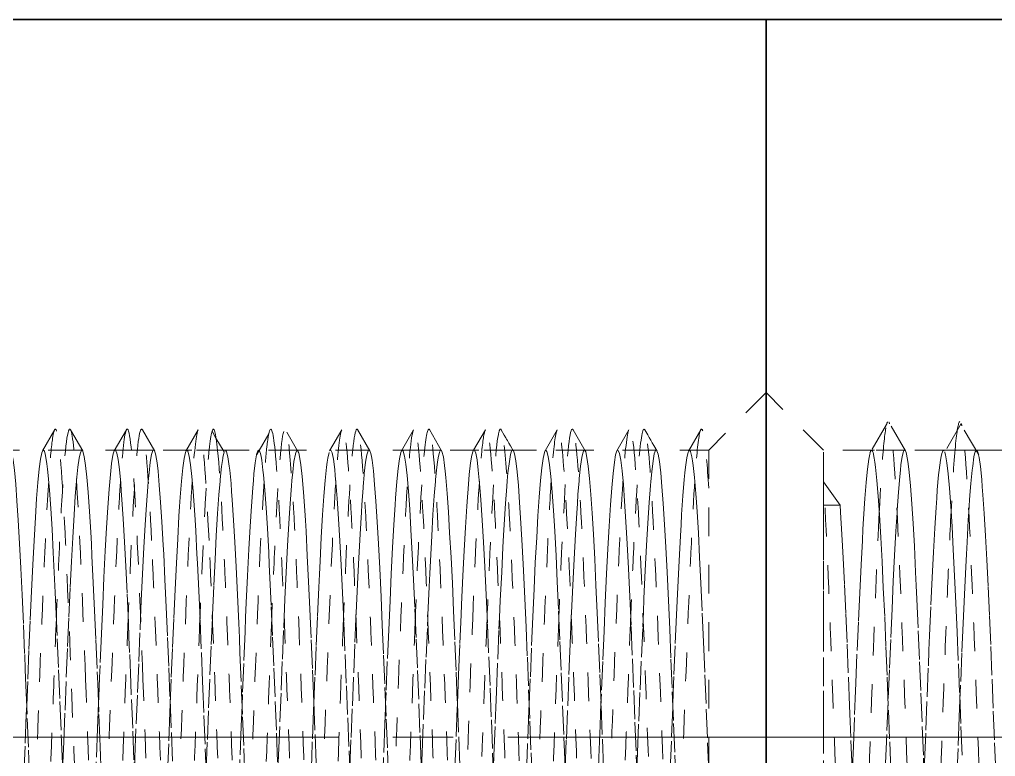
# Model space of a CAD drawing. Header units: millimetres. Extents: x -742 to 742, y -525 to 525.
# Drawn here: x -445.79 to -411.8, y -54.6 to -28.93 of the extents above; entities that cross this region are included whole.
import ezdxf

# ---------------------------------------------------------------- set-up
doc = ezdxf.new("R2010")
doc.units = ezdxf.units.MM
doc.linetypes.add('点画线', pattern=[18, 12, -2, 2, -2])
doc.linetypes.add('虚线', pattern=[2, 1, -1])
doc.layers.get('0').update_dxf_attribs({"lineweight": 35})
for name, color, linetype, lineweight in [('中心线层', 1, '点画线', 18), ('粗实线层', 7, 'Continuous', 35), ('虚线层', 6, '虚线', 18)]:
    doc.layers.add(name, color=color, linetype=linetype, lineweight=lineweight)

# ---------------------------------------------------------------- blocks, each defined once
blk = doc.blocks.new('*X8')
for q in [(-387.802, 60), (-437.802, -70)]:
    blk.add_line((-437.802, 60), q)
at = {"layer": '虚线层', "color": 7}
for p, q in [((-435.802, 45), (-437.802, 47)), ((-435.802, 45), (-437.802, 47)), ((-434.128, 45), (-435.802, 45)), ((-434.032, 45), (-435.802, 45)), ((-435.802, 43.923), (-435.802, 45)), ((-432.971, 45), (-434.032, 45)), ((-432.971, 45), (-432.976, 45)), ((-431.626, 45), (-432.971, 45)), ((-431.345, 45), (-432.971, 45)), ((-431.059, 45), (-431.345, 45)), ((-406.042, 45), (-431.059, 45)), ((-429.127, 45), (-430.478, 45)), ((-435.802, 43.893), (-435.802, 43.923)), ((-435.224, 43.084), (-435.802, 43.893)), ((-435.224, 43.084), (-435.802, 43.084))]:
    blk.add_line(p, q, dxfattribs=at)
for points in [[(-433.606, 45.892), (-434.131, 44.989)], [(-432.943, 44.968), (-433.527, 45.977)], [(-431.005, 45.921), (-431.588, 44.923)], [(-430.399, 44.829), (-430.982, 45.827)], [(-434.192, 44.86), (-434.182, 44.9), (-434.182, 44.902)], [(-434.182, 44.902), (-434.189, 44.889)], [(-434.182, 44.902), (-434.161, 44.963), (-434.14, 44.995)], [(-434.128, 45), (-434.095, 44.963), (-434.079, 44.92)], [(-434.079, 44.92), (-434.034, 44.719), (-434.011, 44.573), (-433.988, 44.401), (-433.941, 43.941), (-433.897, 43.392), (-433.876, 43.076), (-433.855, 42.74), (-433.81, 41.953), (-433.766, 41.117), (-433.72, 40.206), (-433.672, 39.18), (-433.628, 38.152), (-433.585, 37.084), (-433.541, 35.935), (-433.497, 34.83), (-433.452, 33.727)], [(-432.992, 44.992), (-433.015, 44.955), (-433.062, 44.778), (-433.106, 44.486), (-433.127, 44.296), (-433.148, 44.079), (-433.193, 43.531), (-433.237, 42.903), (-433.243, 42.82)], [(-432.924, 44.92), (-432.947, 44.975)], [(-432.282, 33.267), (-432.325, 34.366), (-432.371, 35.528), (-432.417, 36.628), (-432.462, 37.707), (-432.509, 38.806), (-432.552, 39.804), (-432.573, 40.285), (-432.594, 40.743), (-432.639, 41.655), (-432.684, 42.438), (-432.73, 43.13), (-432.777, 43.751), (-432.821, 44.232), (-432.842, 44.432), (-432.863, 44.6), (-432.908, 44.86), (-432.924, 44.92)], [(-431.779, 44.3), (-431.734, 44.649), (-431.711, 44.78), (-431.688, 44.88), (-431.641, 44.992)], [(-431.626, 45), (-431.597, 44.974)], [(-431.581, 44.935), (-431.576, 44.918), (-431.555, 44.833), (-431.51, 44.555), (-431.466, 44.171), (-431.42, 43.675), (-431.372, 43.04), (-431.328, 42.334), (-431.285, 41.538), (-431.241, 40.616), (-431.198, 39.668), (-431.152, 38.663), (-431.104, 37.558), (-431.059, 36.475), (-431.016, 35.374), (-430.971, 34.212)], [(-430.478, 45), (-430.521, 44.941), (-430.542, 44.865), (-430.563, 44.761), (-430.608, 44.443), (-430.624, 44.3)], [(-430.411, 44.863), (-430.43, 44.929), (-430.477, 45), (-430.478, 45)], [(-430.405, 44.839), (-430.411, 44.863)], [(-434.802, 33.707), (-434.763, 34.684), (-434.721, 35.789), (-434.699, 36.344), (-434.678, 36.885), (-434.632, 38.013), (-434.586, 39.047), (-434.563, 39.55), (-434.541, 40.032), (-434.494, 41.001), (-434.451, 41.847), (-434.43, 42.243), (-434.409, 42.61), (-434.364, 43.312), (-434.319, 43.875), (-434.296, 44.118), (-434.273, 44.329), (-434.226, 44.684), (-434.192, 44.86)], [(-429.803, 33.806), (-429.849, 34.909), (-429.894, 36.014), (-429.94, 37.162), (-429.982, 38.227), (-430.025, 39.252), (-430.071, 40.274), (-430.117, 41.18), (-430.162, 42.01), (-430.209, 42.79), (-430.252, 43.435), (-430.273, 43.721), (-430.294, 43.977), (-430.339, 44.427), (-430.384, 44.738), (-430.405, 44.839)], [(-432.302, 33.771), (-432.286, 34.14), (-432.241, 35.246), (-432.194, 36.404), (-432.151, 37.489), (-432.13, 38.025), (-432.109, 38.543), (-432.064, 39.605), (-432.019, 40.557), (-431.973, 41.441), (-431.926, 42.285), (-431.882, 42.997), (-431.861, 43.319), (-431.84, 43.611), (-431.795, 44.143), (-431.779, 44.3)], [(-430.624, 44.3), (-430.669, 43.838), (-430.692, 43.564), (-430.715, 43.267), (-430.744, 42.846)], [(-435.802, 43.893), (-435.802, 43.082), (-435.802, 42.639), (-435.802, 42.181), (-435.802, 41.147), (-435.802, 40.095), (-435.802, 39.542), (-435.802, 38.987), (-435.802, 37.776), (-435.802, 36.607), (-435.802, 36.012), (-435.802, 35.427), (-435.802, 34.184), (-435.802, 33.068), (-435.802, 32.517), (-435.802, 31.983), (-435.802, 30.893), (-435.802, 30.122)], [(-434.809, 33.88), (-434.852, 34.984), (-434.873, 35.541), (-434.894, 36.089), (-434.939, 37.235), (-434.984, 38.298), (-435.03, 39.32), (-435.077, 40.337), (-435.121, 41.239), (-435.142, 41.664), (-435.163, 42.063), (-435.208, 42.837), (-435.224, 43.084)], [(-430.744, 42.846), (-430.762, 42.559), (-430.806, 41.789), (-430.827, 41.37), (-430.848, 40.937), (-430.893, 39.963), (-430.937, 38.974), (-430.983, 37.936), (-431.031, 36.807), (-431.052, 36.292)], [(-433.243, 42.82), (-433.283, 42.179), (-433.331, 41.322), (-433.375, 40.428), (-433.418, 39.467), (-433.462, 38.399), (-433.506, 37.339), (-433.551, 36.252), (-433.552, 36.227)], [(-433.552, 36.227), (-433.599, 35.092), (-433.644, 33.987), (-433.687, 32.895), (-433.732, 31.774), (-433.774, 30.748), (-433.819, 29.775), (-433.867, 28.821), (-433.912, 27.99), (-433.956, 27.246), (-434.001, 26.565), (-434.044, 26.023), (-434.087, 25.592), (-434.135, 25.262), (-434.181, 25.07), (-434.201, 25.024)], [(-431.052, 36.292), (-431.075, 35.71), (-431.118, 34.604), (-431.162, 33.447), (-431.206, 32.366), (-431.251, 31.317), (-431.299, 30.262), (-431.344, 29.319), (-431.387, 28.445), (-431.432, 27.613), (-431.474, 26.913), (-431.519, 26.313), (-431.567, 25.797), (-431.613, 25.421), (-431.656, 25.162), (-431.701, 25.021)]]:
    blk.add_lwpolyline(points, dxfattribs=at)
for points in [[(-433.574, 45.981), (-433.585, 45.964), (-433.596, 45.934), (-433.607, 45.892)], [(-433.502, 45.912), (-433.51, 45.941), (-433.518, 45.962), (-433.526, 45.977)], [(-431.051, 45.995), (-431.101, 45.997), (-431.151, 45.742), (-431.202, 45.231)], [(-430.986, 45.846), (-430.992, 45.876), (-430.999, 45.901), (-431.005, 45.921)], [(-433.632, 45.774), (-433.638, 45.742), (-433.644, 45.706), (-433.649, 45.666)], [(-431.202, 45.231), (-431.254, 44.692), (-431.307, 43.88), (-431.36, 42.863)]]:
    blk.add_open_spline(points, degree=3, dxfattribs=at)
for points, knots in [([(-432.326, 24.02), (-432.335, 24.034), (-432.343, 24.056), (-432.447, 24.416), (-432.543, 25.725), (-432.735, 29.711), (-432.831, 32.33), (-433.022, 37.649), (-433.118, 40.27), (-433.31, 44.263), (-433.406, 45.575), (-433.502, 45.912)], [0, 0, 0, 0, 131.594679, 131.594679, 1616.48549, 1616.48549, 3101.376301, 3101.376301, 4586.267111, 4586.267111, 6071.157922, 6071.157922, 6071.157922, 6071.157922]), ([(-433.649, 45.666), (-433.696, 45.355), (-433.742, 44.828), (-433.813, 43.73), (-433.837, 43.306), (-433.861, 42.841)], [0, 0, 0, 0, 1887.632228, 1887.632228, 2859.88799, 2859.88799, 2859.88799, 2859.88799]), ([(-429.827, 24.024), (-429.902, 24.16), (-429.977, 24.877), (-430.147, 27.656), (-430.243, 29.996), (-430.435, 35.186), (-430.531, 37.959), (-430.722, 42.622), (-430.818, 44.443), (-430.937, 45.558), (-430.959, 45.719), (-430.982, 45.827)], [0, 0, 0, 0, 1182.73876, 1182.73876, 2698.630078, 2698.630078, 4214.521397, 4214.521397, 5730.412715, 5730.412715, 6087.084525, 6087.084525, 6087.084525, 6087.084525]), ([(-434.824, 24.021), (-434.862, 24.078), (-434.901, 24.286), (-435.035, 25.545), (-435.131, 27.362), (-435.322, 32.02), (-435.418, 34.794), (-435.61, 39.984), (-435.706, 42.325), (-435.802, 43.893)], [0, 0, 0, 0, 590.115995, 590.115995, 2063.38705, 2063.38705, 3536.658106, 3536.658106, 5009.929161, 5009.929161, 5009.929161, 5009.929161]), ([(-433.861, 42.841), (-433.933, 41.446), (-434.005, 39.676), (-434.172, 35.17), (-434.268, 32.385), (-434.407, 28.941), (-434.451, 27.966), (-434.494, 27.13)], [0, 0, 0, 0, 1342.642097, 1342.642097, 3133.472285, 3133.472285, 3944.705187, 3944.705187, 3944.705187, 3944.705187]), ([(-431.36, 42.863), (-431.403, 42.033), (-431.446, 41.067), (-431.585, 37.634), (-431.681, 34.85), (-431.849, 30.337), (-431.921, 28.561), (-431.993, 27.162)], [0, 0, 0, 0, 801.155297, 801.155297, 2583.08766, 2583.08766, 3922.363346, 3922.363346, 3922.363346, 3922.363346])]:
    blk.add_open_spline(points, degree=3, knots=knots, dxfattribs=at)
blk = doc.blocks.new('*X9')
for p, q in [((-487.802, 60), (-437.802, 60)), ((-437.802, 60), (-437.802, -70))]:
    blk.add_line(p, q)
at = {"layer": '虚线层', "color": 7}
for p, q in [((-437.802, 47), (-439.802, 45)), ((-437.802, 47), (-439.802, 45)), ((-439.802, 45), (-485.802, 45)), ((-461.629, 45), (-462.971, 45)), ((-459.131, 45), (-460.474, 45)), ((-456.633, 45), (-457.972, 45)), ((-454.13, 45), (-455.471, 45)), ((-451.63, 45), (-452.973, 45)), ((-449.133, 45), (-450.473, 45)), ((-446.631, 45), (-447.97, 45)), ((-444.129, 45), (-445.472, 45)), ((-441.632, 45), (-442.974, 45)), ((-439.802, 45), (-440.471, 45)), ((-439.802, 45), (-439.802, 25))]:
    blk.add_line(p, q, dxfattribs=at)
for points in [[(-462.573, 45.712), (-463, 44.973)], [(-461.598, 44.968), (-462.025, 45.707)], [(-460.077, 45.71), (-460.504, 44.972)], [(-459.094, 44.963), (-459.522, 45.701)], [(-457.577, 45.707), (-458.004, 44.967)], [(-456.96, 45.42), (-457.098, 45.656)], [(-455.122, 45.562), (-455.459, 44.985)], [(-454.07, 44.892), (-454.497, 45.626)], [(-452.578, 45.709), (-453.005, 44.97)], [(-451.599, 44.972), (-452.026, 45.711)], [(-450.077, 45.707), (-450.505, 44.968)], [(-449.102, 44.972), (-449.53, 45.711)], [(-447.579, 45.701), (-447.989, 44.991)], [(-446.595, 44.959), (-446.704, 45.146), (-446.758, 45.237), (-446.785, 45.283), (-446.812, 45.329), (-446.839, 45.376), (-446.866, 45.423), (-446.919, 45.517), (-447.026, 45.706)], [(-445.076, 45.71), (-445.501, 44.975)], [(-444.098, 44.971), (-444.526, 45.709)], [(-442.578, 45.707), (-443.005, 44.969)], [(-441.598, 44.966), (-441.71, 45.159), (-441.765, 45.254), (-441.819, 45.347), (-441.871, 45.438), (-441.923, 45.528), (-442.025, 45.705)], [(-440.078, 45.703), (-440.506, 44.962)], [(-456.676, 44.934), (-456.96, 45.42)], [(-464.105, 44.976), (-464.071, 44.88), (-464.025, 44.648), (-463.979, 44.299), (-463.933, 43.809), (-463.891, 43.233), (-463.848, 42.555), (-463.802, 41.744), (-463.757, 40.887), (-463.711, 39.959), (-463.664, 38.917), (-463.621, 37.877), (-463.6, 37.339), (-463.579, 36.802), (-463.533, 35.648), (-463.489, 34.542), (-463.443, 33.442), (-463.396, 32.306), (-463.379, 31.914)], [(-462.995, 44.983), (-463.029, 44.901), (-463.074, 44.685), (-463.118, 44.35), (-463.162, 43.876), (-463.205, 43.313), (-463.249, 42.648), (-463.297, 41.848), (-463.342, 41.002), (-463.387, 40.082), (-463.432, 39.048), (-463.474, 38.013), (-463.517, 36.942), (-463.551, 36.111)], [(-462.224, 31.914), (-462.267, 32.983), (-462.289, 33.532), (-462.31, 34.077), (-462.355, 35.239), (-462.399, 36.341), (-462.445, 37.427), (-462.493, 38.537), (-462.537, 39.548), (-462.558, 40.037), (-462.579, 40.504), (-462.624, 41.436), (-462.667, 42.241), (-462.713, 42.959), (-462.761, 43.608), (-462.806, 44.117), (-462.827, 44.332), (-462.848, 44.515), (-462.893, 44.808), (-462.936, 44.963), (-462.971, 45)], [(-461.819, 43.921), (-461.817, 43.945), (-461.771, 44.404), (-461.725, 44.722), (-461.679, 44.921), (-461.633, 45)], [(-461.629, 45), (-461.602, 44.975)], [(-461.602, 44.975), (-461.591, 44.949), (-461.548, 44.777), (-461.502, 44.467), (-461.457, 44.053), (-461.411, 43.529), (-461.364, 42.865), (-461.321, 42.135), (-461.3, 41.734), (-461.279, 41.318), (-461.233, 40.375), (-461.189, 39.411), (-461.143, 38.393), (-461.096, 37.279), (-461.079, 36.878)], [(-460.502, 44.976), (-460.506, 44.969), (-460.527, 44.909), (-460.548, 44.82), (-460.593, 44.535), (-460.636, 44.144), (-460.681, 43.641), (-460.729, 42.998), (-460.774, 42.287), (-460.818, 41.486), (-460.862, 40.558), (-460.905, 39.607), (-460.949, 38.598), (-460.997, 37.491), (-461.014, 37.081)], [(-459.924, 36.878), (-459.967, 37.951), (-459.989, 38.479), (-460.01, 38.988), (-460.055, 40.025), (-460.099, 40.949), (-460.145, 41.8), (-460.193, 42.605), (-460.237, 43.276), (-460.258, 43.576), (-460.279, 43.845), (-460.324, 44.327), (-460.367, 44.668), (-460.413, 44.891), (-460.461, 44.995), (-460.474, 45)], [(-459.318, 43.906), (-459.291, 44.205), (-459.248, 44.58), (-459.202, 44.848), (-459.157, 44.98), (-459.131, 45)], [(-459.098, 44.969), (-459.064, 44.868), (-459.021, 44.628), (-459, 44.462), (-458.979, 44.27), (-458.933, 43.773), (-458.889, 43.189), (-458.843, 42.505), (-458.795, 41.687), (-458.779, 41.377)], [(-457.998, 44.977), (-458.024, 44.911), (-458.067, 44.703), (-458.113, 44.377), (-458.161, 43.911), (-458.206, 43.355), (-458.227, 43.036), (-458.248, 42.697), (-458.293, 41.904), (-458.336, 41.063), (-458.381, 40.148), (-458.429, 39.118), (-458.474, 38.086), (-458.518, 37.017), (-458.551, 36.15)], [(-457.979, 44.999), (-457.998, 44.977)], [(-457.624, 41.377), (-457.667, 42.189), (-457.689, 42.565), (-457.71, 42.912), (-457.755, 43.568), (-457.799, 44.085), (-457.845, 44.491), (-457.893, 44.793), (-457.937, 44.957), (-457.958, 44.993), (-457.972, 45)], [(-456.727, 44.705), (-456.721, 44.739), (-456.7, 44.851), (-456.679, 44.93), (-456.677, 44.935)], [(-456.671, 44.926), (-456.676, 44.934)], [(-456.633, 45), (-456.589, 44.941), (-456.543, 44.76), (-456.495, 44.442), (-456.479, 44.299)], [(-455.471, 45), (-455.499, 44.975), (-455.544, 44.84)], [(-455.459, 44.985), (-455.543, 44.841)], [(-455.324, 44.299), (-455.367, 44.648), (-455.389, 44.78), (-455.41, 44.88), (-455.455, 44.993), (-455.471, 45)], [(-454.318, 43.936), (-454.289, 44.234), (-454.243, 44.602), (-454.195, 44.861), (-454.179, 44.921)], [(-454.179, 44.921), (-454.136, 44.999)], [(-454.13, 45), (-454.115, 44.992), (-454.094, 44.955), (-454.083, 44.926)], [(-454.083, 44.926), (-454.076, 44.902)], [(-454.076, 44.902), (-454.048, 44.777), (-454.004, 44.485), (-453.958, 44.077), (-453.911, 43.529), (-453.867, 42.9), (-453.845, 42.547), (-453.824, 42.175), (-453.78, 41.318), (-453.736, 40.423), (-453.691, 39.463), (-453.642, 38.394), (-453.598, 37.334), (-453.576, 36.789), (-453.555, 36.246), (-453.511, 35.086), (-453.467, 33.981)], [(-453.024, 44.921), (-453.067, 44.722), (-453.089, 44.576), (-453.11, 44.403), (-453.155, 43.945), (-453.199, 43.397), (-453.245, 42.746), (-453.293, 41.959), (-453.337, 41.124), (-453.358, 40.674), (-453.379, 40.213), (-453.424, 39.187), (-453.467, 38.159), (-453.513, 37.092), (-453.552, 36.162)], [(-452.286, 33.518), (-452.333, 34.676), (-452.378, 35.782), (-452.424, 36.878), (-452.47, 38.005), (-452.513, 39.04), (-452.555, 40.025), (-452.601, 40.995), (-452.646, 41.842), (-452.692, 42.605), (-452.739, 43.308), (-452.782, 43.872), (-452.804, 44.115), (-452.825, 44.327), (-452.87, 44.683), (-452.914, 44.899), (-452.96, 44.995), (-452.973, 45)], [(-451.818, 43.909), (-451.815, 43.951), (-451.794, 44.182), (-451.748, 44.58), (-451.704, 44.838), (-451.658, 44.976)], [(-451.63, 45), (-451.611, 44.989), (-451.602, 44.977)], [(-451.602, 44.977), (-451.567, 44.877), (-451.545, 44.774), (-451.524, 44.643), (-451.48, 44.271), (-451.436, 43.8), (-451.391, 43.222), (-451.342, 42.505), (-451.298, 41.73), (-451.276, 41.307), (-451.255, 40.872), (-451.21, 39.892), (-451.167, 38.9), (-451.123, 37.859), (-451.075, 36.727), (-451.029, 35.629), (-450.986, 34.523), (-450.941, 33.367)], [(-450.5, 44.976), (-450.504, 44.969), (-450.525, 44.911), (-450.57, 44.689), (-450.614, 44.357), (-450.66, 43.91), (-450.708, 43.323), (-450.724, 43.089)], [(-449.81, 34.058), (-449.856, 35.163), (-449.901, 36.322), (-449.943, 37.409), (-449.986, 38.466), (-450.033, 39.531), (-450.078, 40.488), (-450.124, 41.377), (-450.17, 42.228), (-450.213, 42.947), (-450.255, 43.569), (-450.301, 44.109), (-450.346, 44.509), (-450.392, 44.793), (-450.439, 44.962), (-450.473, 45)], [(-449.318, 43.9), (-449.311, 43.979), (-449.267, 44.41), (-449.245, 44.584), (-449.224, 44.726), (-449.18, 44.93), (-449.136, 45)], [(-449.133, 45), (-449.109, 44.982)], [(-449.109, 44.982), (-449.091, 44.947), (-449.042, 44.761), (-448.998, 44.461), (-448.976, 44.265), (-448.955, 44.045), (-448.91, 43.489), (-448.867, 42.853), (-448.823, 42.122), (-448.775, 41.259), (-448.729, 40.359), (-448.685, 39.394), (-448.641, 38.322), (-448.598, 37.26), (-448.554, 36.17), (-448.507, 35.01), (-448.461, 33.906)], [(-448, 44.972), (-448.001, 44.97), (-448.046, 44.824), (-448.092, 44.558), (-448.139, 44.152), (-448.182, 43.651), (-448.204, 43.358), (-448.225, 43.044), (-448.27, 42.3), (-448.314, 41.5), (-448.36, 40.622), (-448.408, 39.624), (-448.424, 39.256)], [(-447.989, 44.991), (-448.007, 44.96)], [(-447.287, 33.443), (-447.332, 34.6), (-447.374, 35.706), (-447.417, 36.803), (-447.464, 37.932), (-447.51, 38.97), (-447.556, 39.959), (-447.601, 40.933), (-447.643, 41.786), (-447.686, 42.556), (-447.733, 43.265), (-447.778, 43.836), (-447.824, 44.299), (-447.87, 44.663), (-447.913, 44.888), (-447.955, 44.993), (-447.97, 45)], [(-446.819, 43.926), (-446.791, 44.212), (-446.742, 44.602), (-446.698, 44.851), (-446.676, 44.932), (-446.655, 44.981)], [(-446.602, 44.971), (-446.567, 44.864), (-446.523, 44.623), (-446.475, 44.242), (-446.429, 43.763), (-446.385, 43.178), (-446.341, 42.455), (-446.298, 41.673), (-446.254, 40.81), (-446.207, 39.826), (-446.161, 38.829), (-446.116, 37.786), (-446.072, 36.652), (-446.029, 35.553), (-445.986, 34.447), (-445.939, 33.292)], [(-445.497, 44.982), (-445.524, 44.921), (-445.57, 44.708), (-445.613, 44.384), (-445.655, 43.945), (-445.701, 43.365), (-445.746, 42.709), (-445.792, 41.959), (-445.839, 41.078), (-445.882, 40.164), (-445.904, 39.679), (-445.925, 39.187), (-445.97, 38.104), (-446.014, 37.036), (-446.052, 36.139)], [(-444.805, 33.982), (-444.849, 35.086), (-444.896, 36.246), (-444.942, 37.334), (-444.987, 38.394), (-445.032, 39.463), (-445.074, 40.424), (-445.117, 41.318), (-445.164, 42.175), (-445.21, 42.9), (-445.256, 43.529), (-445.301, 44.077), (-445.343, 44.485), (-445.386, 44.777), (-445.433, 44.955), (-445.472, 45)], [(-444.318, 43.928), (-444.31, 44.012), (-444.267, 44.436), (-444.223, 44.744), (-444.175, 44.939), (-444.166, 44.961)], [(-444.166, 44.961), (-444.143, 44.995)], [(-444.143, 44.995), (-444.129, 45), (-444.129, 45)], [(-444.101, 44.976), (-444.085, 44.939), (-444.041, 44.744), (-443.998, 44.436), (-443.954, 44.012), (-443.907, 43.448), (-443.861, 42.806), (-443.816, 42.068), (-443.772, 41.199), (-443.729, 40.294), (-443.686, 39.325), (-443.639, 38.249), (-443.593, 37.185), (-443.548, 36.095), (-443.502, 34.934), (-443.46, 33.83)], [(-443.001, 44.975), (-443.043, 44.838), (-443.086, 44.58), (-443.133, 44.182), (-443.178, 43.689), (-443.224, 43.089), (-443.27, 42.352), (-443.313, 41.558), (-443.355, 40.685), (-443.401, 39.691), (-443.446, 38.687), (-443.492, 37.639), (-443.539, 36.501), (-443.552, 36.19)], [(-442.281, 33.367), (-442.329, 34.523), (-442.374, 35.629), (-442.418, 36.727), (-442.462, 37.859), (-442.505, 38.9), (-442.549, 39.893), (-442.596, 40.872), (-442.642, 41.73), (-442.687, 42.505), (-442.732, 43.222), (-442.774, 43.8), (-442.817, 44.271), (-442.864, 44.643), (-442.91, 44.877), (-442.956, 44.989), (-442.974, 45)], [(-441.817, 43.908), (-441.785, 44.242), (-441.741, 44.623), (-441.698, 44.864), (-441.654, 44.985)], [(-441.632, 45), (-441.607, 44.981), (-441.603, 44.975)], [(-441.603, 44.975), (-441.561, 44.852), (-441.516, 44.602), (-441.472, 44.212), (-441.429, 43.726), (-441.386, 43.134), (-441.339, 42.403), (-441.293, 41.616), (-441.248, 40.748), (-441.202, 39.759), (-441.16, 38.758), (-441.117, 37.712), (-441.071, 36.577), (-441.025, 35.477), (-440.979, 34.371), (-440.933, 33.217)], [(-440.498, 44.975), (-440.517, 44.93), (-440.564, 44.726), (-440.61, 44.41), (-440.633, 44.207), (-440.656, 43.979), (-440.701, 43.407), (-440.743, 42.758), (-440.765, 42.394), (-440.786, 42.013), (-440.833, 41.139), (-440.878, 40.229), (-440.901, 39.746), (-440.924, 39.256), (-440.97, 38.177), (-441.013, 37.111), (-441.034, 36.563), (-441.051, 36.113)], [(-439.802, 33.806), (-439.847, 34.98), (-439.893, 36.171), (-439.936, 37.26), (-439.958, 37.799), (-439.98, 38.322), (-440.029, 39.394), (-440.074, 40.359), (-440.096, 40.821), (-440.118, 41.259), (-440.162, 42.122), (-440.205, 42.853), (-440.227, 43.186), (-440.249, 43.489), (-440.296, 44.045), (-440.342, 44.461), (-440.365, 44.626), (-440.387, 44.761), (-440.432, 44.947), (-440.471, 45)], [(-456.818, 43.912), (-456.811, 43.979), (-456.764, 44.429), (-456.727, 44.705)], [(-455.544, 44.84), (-455.545, 44.835), (-455.593, 44.558), (-455.637, 44.175), (-455.658, 43.939), (-455.679, 43.679), (-455.724, 43.044), (-455.767, 42.339), (-455.813, 41.544), (-455.861, 40.622), (-455.906, 39.675), (-455.927, 39.175), (-455.948, 38.67), (-455.993, 37.565), (-456.036, 36.482), (-456.051, 36.099)], [(-455.543, 44.841), (-455.548, 44.832)], [(-456.479, 44.299), (-456.436, 43.836), (-456.415, 43.561), (-456.394, 43.265), (-456.348, 42.556), (-456.304, 41.786), (-456.258, 40.934), (-456.211, 39.959), (-456.167, 38.97), (-456.145, 38.453), (-456.124, 37.932), (-456.08, 36.803), (-456.036, 35.706), (-455.991, 34.6), (-455.943, 33.443)], [(-454.813, 34.134), (-454.855, 35.239), (-454.901, 36.398), (-454.946, 37.483), (-454.992, 38.537), (-455.039, 39.599), (-455.082, 40.551), (-455.104, 41.006), (-455.125, 41.436), (-455.17, 42.281), (-455.214, 42.993), (-455.26, 43.608), (-455.308, 44.14), (-455.324, 44.299)], [(-462.086, 39.186), (-462.086, 39.187), (-462.039, 40.213), (-461.993, 41.123), (-461.948, 41.959), (-461.902, 42.745), (-461.86, 43.397), (-461.819, 43.921)], [(-459.585, 39.157), (-459.56, 39.742), (-459.517, 40.685), (-459.471, 41.602), (-459.425, 42.391), (-459.379, 43.089), (-459.333, 43.717), (-459.318, 43.906)], [(-457.085, 39.139), (-457.079, 39.256), (-457.033, 40.278), (-456.991, 41.184), (-456.948, 42.014), (-456.902, 42.794), (-456.857, 43.438), (-456.818, 43.912)], [(-454.586, 39.177), (-454.557, 39.809), (-454.511, 40.748), (-454.464, 41.659), (-454.421, 42.442), (-454.4, 42.802), (-454.379, 43.134), (-454.333, 43.754), (-454.318, 43.936)], [(-451.879, 43.089), (-451.836, 43.689), (-451.818, 43.909)], [(-449.579, 39.256), (-449.536, 40.23), (-449.515, 40.696), (-449.494, 41.139), (-449.448, 42.013), (-449.404, 42.758), (-449.358, 43.407), (-449.318, 43.9)], [(-447.086, 39.167), (-447.058, 39.759), (-447.011, 40.747), (-446.967, 41.616), (-446.945, 42.023), (-446.924, 42.403), (-446.88, 43.134), (-446.836, 43.726), (-446.819, 43.926)], [(-444.586, 39.175), (-444.58, 39.325), (-444.536, 40.294), (-444.491, 41.199), (-444.442, 42.068), (-444.398, 42.806), (-444.376, 43.142), (-444.355, 43.448), (-444.318, 43.928)], [(-442.084, 39.136), (-442.076, 39.338), (-442.055, 39.826), (-442.01, 40.81), (-441.967, 41.673), (-441.923, 42.455), (-441.875, 43.178), (-441.829, 43.763), (-441.817, 43.908)], [(-452.085, 39.165), (-452.079, 39.326), (-452.033, 40.343), (-451.989, 41.244), (-451.943, 42.068), (-451.895, 42.841), (-451.879, 43.089)], [(-450.724, 43.089), (-450.767, 42.39), (-450.789, 42.004), (-450.81, 41.601), (-450.855, 40.685), (-450.899, 39.742), (-450.945, 38.741), (-450.993, 37.639), (-451.037, 36.558), (-451.052, 36.172)], [(-458.779, 41.377), (-458.736, 40.487), (-458.715, 40.013), (-458.694, 39.531), (-458.648, 38.465), (-458.604, 37.409), (-458.558, 36.322), (-458.511, 35.163), (-458.467, 34.058)], [(-456.751, 25.023), (-456.756, 25.031), (-456.801, 25.191), (-456.843, 25.465), (-456.886, 25.856), (-456.933, 26.388), (-456.978, 27.002), (-457.024, 27.714), (-457.07, 28.558), (-457.113, 29.442), (-457.155, 30.394), (-457.201, 31.455), (-457.246, 32.509), (-457.292, 33.594), (-457.339, 34.752), (-457.382, 35.858), (-457.404, 36.412), (-457.425, 36.953), (-457.47, 38.078), (-457.514, 39.11), (-457.56, 40.091), (-457.608, 41.056), (-457.624, 41.377)], [(-462.302, 33.861), (-462.261, 34.838), (-462.216, 35.943), (-462.172, 37.092), (-462.129, 38.159), (-462.086, 39.186)], [(-459.802, 33.895), (-459.786, 34.295), (-459.739, 35.458), (-459.693, 36.558), (-459.648, 37.639), (-459.602, 38.741), (-459.585, 39.157)], [(-457.302, 33.828), (-457.26, 34.914), (-457.217, 36.019), (-457.171, 37.167), (-457.125, 38.231), (-457.085, 39.139)], [(-454.801, 33.84), (-454.779, 34.371), (-454.733, 35.534), (-454.691, 36.633), (-454.648, 37.713), (-454.602, 38.812), (-454.586, 39.177)], [(-452.302, 33.904), (-452.257, 34.991), (-452.211, 36.095), (-452.164, 37.241), (-452.121, 38.304), (-452.1, 38.824), (-452.085, 39.165)], [(-449.802, 33.85), (-449.8, 33.901), (-449.779, 34.448), (-449.733, 35.61), (-449.689, 36.709), (-449.643, 37.786), (-449.595, 38.882), (-449.584, 39.139)], [(-449.584, 39.139), (-449.579, 39.256)], [(-448.424, 39.256), (-448.467, 38.231), (-448.489, 37.699), (-448.51, 37.167), (-448.552, 36.103)], [(-447.279, 34.371), (-447.236, 35.477), (-447.215, 36.033), (-447.194, 36.577), (-447.148, 37.712), (-447.104, 38.758), (-447.086, 39.167)], [(-444.801, 33.892), (-444.758, 34.933), (-444.71, 36.094), (-444.667, 37.185), (-444.645, 37.726), (-444.624, 38.249), (-444.586, 39.175)], [(-442.302, 33.875), (-442.28, 34.447), (-442.236, 35.553), (-442.191, 36.652), (-442.142, 37.786), (-442.098, 38.829), (-442.084, 39.136)], [(-461.014, 37.081), (-461.042, 36.407), (-461.052, 36.181)], [(-461.079, 36.878), (-461.036, 35.782), (-461.015, 35.225), (-460.994, 34.676), (-460.948, 33.518), (-460.904, 32.435), (-460.858, 31.384), (-460.811, 30.326), (-460.767, 29.379), (-460.745, 28.927), (-460.724, 28.5), (-460.68, 27.662), (-460.636, 26.956), (-460.591, 26.35), (-460.543, 25.826), (-460.498, 25.443), (-460.476, 25.293), (-460.455, 25.176), (-460.411, 25.026), (-460.383, 25)], [(-459.245, 25.018), (-459.278, 25.1), (-459.324, 25.316), (-459.37, 25.67), (-459.413, 26.125), (-459.455, 26.688), (-459.501, 27.389), (-459.546, 28.152), (-459.592, 28.998), (-459.639, 29.967), (-459.682, 30.952), (-459.704, 31.468), (-459.725, 31.987), (-459.77, 33.114), (-459.815, 34.21), (-459.86, 35.316), (-459.908, 36.474), (-459.924, 36.878)], [(-463.551, 36.111), (-463.565, 35.79), (-463.61, 34.685), (-463.656, 33.583), (-463.701, 32.444), (-463.743, 31.392), (-463.767, 30.825)], [(-461.052, 36.181), (-461.087, 35.305), (-461.132, 34.142), (-461.174, 33.048), (-461.217, 31.977), (-461.265, 30.891), (-461.267, 30.832)], [(-458.551, 36.15), (-458.562, 35.867), (-458.605, 34.761), (-458.649, 33.659), (-458.697, 32.518), (-458.742, 31.463), (-458.769, 30.856)], [(-456.051, 36.099), (-456.081, 35.381), (-456.129, 34.219), (-456.174, 33.123), (-456.218, 32.05), (-456.262, 30.96), (-456.268, 30.832)], [(-453.552, 36.162), (-453.561, 35.943), (-453.606, 34.838), (-453.627, 34.281), (-453.648, 33.735), (-453.693, 32.592), (-453.736, 31.535), (-453.767, 30.823)], [(-451.052, 36.172), (-451.058, 36.005), (-451.079, 35.458), (-451.124, 34.295), (-451.167, 33.198), (-451.213, 32.123), (-451.261, 31.031), (-451.268, 30.86)], [(-448.552, 36.103), (-448.555, 36.019), (-448.599, 34.914), (-448.645, 33.811), (-448.693, 32.666), (-448.737, 31.607), (-448.758, 31.088), (-448.768, 30.846)], [(-446.052, 36.139), (-446.06, 35.942), (-446.108, 34.78), (-446.124, 34.371)], [(-443.552, 36.19), (-443.582, 35.4), (-443.604, 34.843), (-443.625, 34.294), (-443.67, 33.141), (-443.714, 32.068), (-443.76, 31.03), (-443.768, 30.849)], [(-441.051, 36.113), (-441.055, 36.018), (-441.101, 34.857), (-441.146, 33.754), (-441.169, 33.203), (-441.192, 32.666), (-441.239, 31.553), (-441.269, 30.858)], [(-447.301, 33.818), (-447.295, 33.963), (-447.279, 34.371)], [(-446.124, 34.371), (-446.167, 33.273), (-446.189, 32.727), (-446.21, 32.196), (-446.255, 31.101), (-446.267, 30.818)]]:
    blk.add_lwpolyline(points, dxfattribs=at)
for points, knots in [([(-462.573, 45.712), (-462.604, 45.669), (-462.634, 45.534), (-462.705, 44.999), (-462.745, 44.528), (-462.786, 43.921)], [0, 0, 0, 0, 1302.079825, 1302.079825, 3040.316384, 3040.316384, 3040.316384, 3040.316384]), ([(-461.802, 31.688), (-461.898, 34.157), (-461.993, 36.888), (-462.185, 41.645), (-462.281, 43.61), (-462.442, 45.466), (-462.508, 45.805), (-462.573, 45.712)], [0, 0, 0, 0, 1565.336412, 1565.336412, 3130.672824, 3130.672824, 4200.360746, 4200.360746, 4200.360746, 4200.360746]), ([(-462.025, 45.707), (-462.042, 45.738), (-462.06, 45.74), (-462.173, 45.547), (-462.268, 44.42), (-462.416, 41.6), (-462.467, 40.423), (-462.519, 39.143)], [0, 0, 0, 0, 437.27221, 437.27221, 2879.853659, 2879.853659, 4193.040085, 4193.040085, 4193.040085, 4193.040085]), ([(-461.502, 37.015), (-461.598, 39.565), (-461.693, 41.895), (-461.868, 44.786), (-461.947, 45.561), (-462.025, 45.707)], [0, 0, 0, 0, 1667.209658, 1667.209658, 3035.95457, 3035.95457, 3035.95457, 3035.95457]), ([(-459.502, 37.015), (-459.598, 39.565), (-459.693, 41.895), (-459.885, 45.07), (-459.981, 45.875), (-460.077, 45.711), (-460.077, 45.71), (-460.077, 45.71)], [0, 0, 0, 0, 2091.256779, 2091.256779, 4182.513558, 4182.513558, 4184.72083, 4184.72083, 4184.72083, 4184.72083]), ([(-459.522, 45.701), (-459.607, 45.869), (-459.692, 45.292), (-459.785, 43.941), (-459.793, 43.817), (-459.801, 43.687)], [0, 0, 0, 0, 2756.982431, 2756.982431, 3021.695924, 3021.695924, 3021.695924, 3021.695924]), ([(-459.202, 41.844), (-459.298, 43.844), (-459.393, 45.196), (-459.5, 45.646), (-459.511, 45.68), (-459.522, 45.701)], [0, 0, 0, 0, 2717.287115, 2717.287115, 3024.333297, 3024.333297, 3024.333297, 3024.333297]), ([(-457.577, 45.706), (-457.643, 45.589), (-457.71, 45.025), (-457.78, 44.018), (-457.782, 43.977), (-457.785, 43.934)], [0, 0, 0, 0, 2886.637116, 2886.637116, 3009.280223, 3009.280223, 3009.280223, 3009.280223]), ([(-457.202, 41.844), (-457.298, 43.844), (-457.393, 45.196), (-457.518, 45.724), (-457.548, 45.758), (-457.577, 45.706)], [0, 0, 0, 0, 2308.11625, 2308.11625, 3012.065808, 3012.065808, 3012.065808, 3012.065808]), ([(-457.098, 45.657), (-457.128, 45.563), (-457.159, 45.377), (-457.285, 44.218), (-457.381, 42.439), (-457.49, 39.848), (-457.504, 39.519), (-457.517, 39.184)], [0, 0, 0, 0, 906.197138, 906.197138, 3750.322504, 3750.322504, 4150.767021, 4150.767021, 4150.767021, 4150.767021]), ([(-455.122, 45.562), (-455.144, 45.457), (-455.167, 45.302), (-455.221, 44.802), (-455.253, 44.406), (-455.286, 43.924)], [0, 0, 0, 0, 1229.44766, 1229.44766, 2993.243581, 2993.243581, 2993.243581, 2993.243581]), ([(-454.602, 45.647), (-454.698, 45.321), (-454.793, 44.04), (-454.932, 41.22), (-454.975, 40.219), (-455.019, 39.146)], [0, 0, 0, 0, 2061.667877, 2061.667877, 2990.161784, 2990.161784, 2990.161784, 2990.161784]), ([(-453.279, 24.291), (-453.337, 24.204), (-453.394, 24.449), (-453.547, 25.977), (-453.643, 27.82), (-453.835, 32.44), (-453.931, 35.161), (-454.122, 40.182), (-454.218, 42.422), (-454.375, 44.802), (-454.436, 45.397), (-454.497, 45.625)], [0, 0, 0, 0, 904.416743, 904.416743, 2410.170504, 2410.170504, 3915.924265, 3915.924265, 5421.678026, 5421.678026, 6377.182649, 6377.182649, 6377.182649, 6377.182649]), ([(-451.327, 24.295), (-451.368, 24.365), (-451.41, 24.608), (-451.547, 25.977), (-451.643, 27.82), (-451.835, 32.44), (-451.931, 35.161), (-452.122, 40.182), (-452.218, 42.422), (-452.402, 45.213), (-452.49, 45.861), (-452.578, 45.709)], [0, 0, 0, 0, 633.885847, 633.885847, 2093.411785, 2093.411785, 3552.937724, 3552.937724, 5012.463662, 5012.463662, 6350.329229, 6350.329229, 6350.329229, 6350.329229]), ([(-450.776, 24.294), (-450.806, 24.242), (-450.835, 24.276), (-450.96, 24.807), (-451.056, 26.163), (-451.247, 30.158), (-451.343, 32.748), (-451.535, 37.93), (-451.631, 40.459), (-451.822, 44.238), (-451.918, 45.441), (-452.018, 45.695), (-452.022, 45.704), (-452.026, 45.711)], [0, 0, 0, 0, 527.706458, 527.706458, 2253.909786, 2253.909786, 3980.113115, 3980.113115, 5706.316444, 5706.316444, 7432.519772, 7432.519772, 7506.665782, 7506.665782, 7506.665782, 7506.665782]), ([(-448.826, 24.29), (-448.839, 24.31), (-448.851, 24.347), (-448.96, 24.807), (-449.056, 26.163), (-449.247, 30.158), (-449.343, 32.748), (-449.535, 37.93), (-449.631, 40.459), (-449.822, 44.238), (-449.918, 45.441), (-450.035, 45.738), (-450.056, 45.745), (-450.078, 45.707)], [0, 0, 0, 0, 226.04223, 226.04223, 1943.503846, 1943.503846, 3660.965462, 3660.965462, 5378.427077, 5378.427077, 7095.888693, 7095.888693, 7474.667487, 7474.667487, 7474.667487, 7474.667487]), ([(-449.53, 45.711), (-449.591, 45.8), (-449.653, 45.51), (-449.81, 43.819), (-449.906, 41.917), (-450.002, 39.568)], [0, 0, 0, 0, 1156.900432, 1156.900432, 2959.282193, 2959.282193, 2959.282193, 2959.282193]), ([(-448.276, 24.29), (-448.276, 24.29), (-448.276, 24.289), (-448.372, 24.127), (-448.468, 24.932), (-448.66, 28.11), (-448.756, 30.444), (-448.947, 35.537), (-449.043, 38.234), (-449.235, 42.696), (-449.331, 44.407), (-449.461, 45.494), (-449.495, 45.662), (-449.53, 45.711)], [0, 0, 0, 0, 3.10115, 3.10115, 1710.497681, 1710.497681, 3417.894212, 3417.894212, 5125.290744, 5125.290744, 6832.687275, 6832.687275, 7444.151842, 7444.151842, 7444.151842, 7444.151842]), ([(-447.579, 45.701), (-447.624, 45.618), (-447.669, 45.333), (-447.738, 44.591), (-447.762, 44.278), (-447.786, 43.917)], [0, 0, 0, 0, 1922.308692, 1922.308692, 2946.997538, 2946.997538, 2946.997538, 2946.997538]), ([(-446.328, 24.294), (-446.407, 24.439), (-446.485, 25.215), (-446.66, 28.11), (-446.756, 30.444), (-446.947, 35.537), (-447.043, 38.234), (-447.235, 42.696), (-447.331, 44.407), (-447.477, 45.632), (-447.528, 45.795), (-447.579, 45.701)], [0, 0, 0, 0, 1191.679799, 1191.679799, 2641.979825, 2641.979825, 4092.279851, 4092.279851, 5542.579877, 5542.579877, 6311.119673, 6311.119673, 6311.119673, 6311.119673]), ([(-447.028, 45.709), (-447.061, 45.763), (-447.094, 45.709), (-447.222, 45.056), (-447.318, 43.625), (-447.449, 40.835), (-447.483, 40.02), (-447.518, 39.158)], [0, 0, 0, 0, 818.257419, 818.257419, 3201.244413, 3201.244413, 4064.096704, 4064.096704, 4064.096704, 4064.096704]), ([(-445.765, 24.315), (-445.836, 24.148), (-445.906, 24.479), (-446.072, 26.394), (-446.168, 28.36), (-446.36, 33.118), (-446.456, 35.852), (-446.647, 40.783), (-446.743, 42.919), (-446.902, 45.105), (-446.965, 45.605), (-447.028, 45.709)], [0, 0, 0, 0, 1050.459399, 1050.459399, 2481.21075, 2481.21075, 3911.962102, 3911.962102, 5342.713453, 5342.713453, 6282.181004, 6282.181004, 6282.181004, 6282.181004]), ([(-445.076, 45.71), (-445.093, 45.683), (-445.11, 45.627), (-445.18, 45.273), (-445.233, 44.713), (-445.286, 43.919)], [0, 0, 0, 0, 703.395124, 703.395124, 2931.349971, 2931.349971, 2931.349971, 2931.349971]), ([(-443.825, 24.293), (-443.876, 24.375), (-443.926, 24.709), (-444.072, 26.394), (-444.168, 28.36), (-444.36, 33.118), (-444.456, 35.852), (-444.647, 40.783), (-444.743, 42.919), (-444.918, 45.327), (-444.997, 45.837), (-445.076, 45.71)], [0, 0, 0, 0, 756.282775, 756.282775, 2193.976132, 2193.976132, 3631.669488, 3631.669488, 5069.362844, 5069.362844, 6255.50197, 6255.50197, 6255.50197, 6255.50197]), ([(-444.526, 45.709), (-444.53, 45.717), (-444.535, 45.723), (-444.635, 45.808), (-444.731, 44.921), (-444.89, 42.168), (-444.954, 40.744), (-445.018, 39.159)], [0, 0, 0, 0, 110.939681, 110.939681, 2469.482095, 2469.482095, 4041.396876, 4041.396876, 4041.396876, 4041.396876]), ([(-443.321, 24.284), (-443.344, 24.313), (-443.367, 24.394), (-443.485, 25.092), (-443.581, 26.595), (-443.772, 30.79), (-443.868, 33.43), (-444.06, 38.591), (-444.156, 41.05), (-444.343, 44.515), (-444.434, 45.546), (-444.526, 45.709)], [0, 0, 0, 0, 349.839744, 349.839744, 1836.802162, 1836.802162, 3323.76458, 3323.76458, 4810.726998, 4810.726998, 6227.746584, 6227.746584, 6227.746584, 6227.746584]), ([(-441.349, 24.345), (-441.362, 24.387), (-441.376, 24.448), (-441.485, 25.092), (-441.581, 26.595), (-441.772, 30.79), (-441.868, 33.43), (-442.06, 38.591), (-442.156, 41.05), (-442.347, 44.598), (-442.443, 45.646), (-442.552, 45.738), (-442.565, 45.731), (-442.578, 45.707)], [0, 0, 0, 0, 240.281354, 240.281354, 1962.450961, 1962.450961, 3684.620568, 3684.620568, 5406.790176, 5406.790176, 7128.959783, 7128.959783, 7362.033104, 7362.033104, 7362.033104, 7362.033104]), ([(-442.025, 45.705), (-442.096, 45.829), (-442.168, 45.438), (-442.332, 43.424), (-442.424, 41.493), (-442.517, 39.188)], [0, 0, 0, 0, 1266.59173, 1266.59173, 2912.57536, 2912.57536, 2912.57536, 2912.57536]), ([(-440.802, 24.268), (-440.898, 24.268), (-440.993, 25.236), (-441.185, 28.664), (-441.281, 31.083), (-441.472, 36.227), (-441.568, 38.889), (-441.76, 43.177), (-441.856, 44.75), (-441.976, 45.56), (-442.001, 45.663), (-442.025, 45.705)], [0, 0, 0, 0, 1466.997027, 1466.997027, 2933.994054, 2933.994054, 4400.991081, 4400.991081, 5867.988108, 5867.988108, 6243.332017, 6243.332017, 6243.332017, 6243.332017]), ([(-440.078, 45.703), (-440.132, 45.606), (-440.185, 45.222), (-440.254, 44.376), (-440.269, 44.168), (-440.285, 43.941)], [0, 0, 0, 0, 2260.948003, 2260.948003, 2900.354032, 2900.354032, 2900.354032, 2900.354032]), ([(-439.802, 43.678), (-439.852, 44.469), (-439.902, 45.059), (-439.994, 45.679), (-440.036, 45.779), (-440.078, 45.703)], [0, 0, 0, 0, 1573.683174, 1573.683174, 2900.305439, 2900.305439, 2900.305439, 2900.305439]), ([(-455.777, 24.289), (-455.864, 24.146), (-455.952, 24.795), (-456.135, 27.583), (-456.231, 29.823), (-456.422, 34.845), (-456.518, 37.566), (-456.71, 42.184), (-456.806, 44.025), (-456.902, 44.98)], [0, 0, 0, 0, 1227.626459, 1227.626459, 2572.523455, 2572.523455, 3917.420451, 3917.420451, 5262.317447, 5262.317447, 5262.317447, 5262.317447]), ([(-453.826, 24.292), (-453.897, 24.415), (-453.968, 25.046), (-454.135, 27.583), (-454.231, 29.823), (-454.422, 34.845), (-454.518, 37.566), (-454.71, 42.184), (-454.806, 44.025), (-454.902, 44.98)], [0, 0, 0, 0, 1037.631196, 1037.631196, 2438.582762, 2438.582762, 3839.534329, 3839.534329, 5240.485896, 5240.485896, 5240.485896, 5240.485896]), ([(-462.786, 43.921), (-462.841, 43.093), (-462.896, 42.011), (-463.048, 38.557), (-463.143, 35.877), (-463.271, 32.465), (-463.303, 31.633), (-463.335, 30.841)], [0, 0, 0, 0, 1268.502759, 1268.502759, 3465.824275, 3465.824275, 4197.104039, 4197.104039, 4197.104039, 4197.104039]), ([(-460.285, 43.928), (-460.312, 43.537), (-460.338, 43.088), (-460.46, 40.752), (-460.556, 38.257), (-460.713, 34.022), (-460.774, 32.362), (-460.835, 30.845)], [0, 0, 0, 0, 598.342743, 598.342743, 2783.02609, 2783.02609, 4174.576477, 4174.576477, 4174.576477, 4174.576477]), ([(-457.785, 43.934), (-457.878, 42.54), (-457.971, 40.407), (-458.155, 35.635), (-458.246, 33.065), (-458.336, 30.809)], [0, 0, 0, 0, 1520.492696, 1520.492696, 3002.948918, 3002.948918, 3002.948918, 3002.948918]), ([(-455.286, 43.924), (-455.349, 42.97), (-455.413, 41.678), (-455.572, 37.896), (-455.668, 35.185), (-455.788, 32.033), (-455.811, 31.424), (-455.835, 30.838)], [0, 0, 0, 0, 1437.312552, 1437.312552, 3599.850555, 3599.850555, 4132.598951, 4132.598951, 4132.598951, 4132.598951]), ([(-452.785, 43.937), (-452.82, 43.42), (-452.854, 42.801), (-452.985, 40.151), (-453.081, 37.59), (-453.229, 33.574), (-453.282, 32.161), (-453.334, 30.854)], [0, 0, 0, 0, 780.273309, 780.273309, 2930.04505, 2930.04505, 4110.10072, 4110.10072, 4110.10072, 4110.10072]), ([(-445.286, 43.919), (-445.329, 43.28), (-445.371, 42.49), (-445.51, 39.529), (-445.606, 36.916), (-445.702, 34.325)], [0, 0, 0, 0, 902.01655, 902.01655, 2925.416518, 2925.416518, 2925.416518, 2925.416518]), ([(-442.784, 43.949), (-442.798, 43.739), (-442.812, 43.512), (-442.922, 41.616), (-443.018, 39.238), (-443.188, 34.707), (-443.262, 32.667), (-443.335, 30.832)], [0, 0, 0, 0, 309.095757, 309.095757, 2407.517084, 2407.517084, 4023.129024, 4023.129024, 4023.129024, 4023.129024]), ([(-440.285, 43.941), (-440.365, 42.734), (-440.446, 40.979), (-440.622, 36.54), (-440.718, 33.803), (-440.821, 31.178), (-440.829, 30.993), (-440.836, 30.811)], [0, 0, 0, 0, 1756.609982, 1756.609982, 3843.862204, 3843.862204, 4003.651726, 4003.651726, 4003.651726, 4003.651726]), ([(-450.302, 43.681), (-450.398, 42.155), (-450.493, 39.869), (-450.671, 35.168), (-450.754, 32.863), (-450.836, 30.817)], [0, 0, 0, 0, 1590.303069, 1590.303069, 2955.40988, 2955.40988, 2955.40988, 2955.40988]), ([(-458.276, 24.294), (-458.297, 24.255), (-458.318, 24.262), (-458.435, 24.561), (-458.531, 25.766), (-458.723, 29.546), (-458.818, 32.076), (-459.01, 37.257), (-459.106, 39.844), (-459.202, 41.844)], [0, 0, 0, 0, 360.695408, 360.695408, 1991.449179, 1991.449179, 3622.20295, 3622.20295, 5252.95672, 5252.95672, 5252.95672, 5252.95672]), ([(-456.327, 24.289), (-456.331, 24.297), (-456.335, 24.305), (-456.435, 24.561), (-456.531, 25.766), (-456.723, 29.546), (-456.818, 32.076), (-457.01, 37.257), (-457.106, 39.844), (-457.202, 41.844)], [0, 0, 0, 0, 75.084225, 75.084225, 1793.605313, 1793.605313, 3512.126401, 3512.126401, 5230.647488, 5230.647488, 5230.647488, 5230.647488]), ([(-448.002, 39.568), (-448.098, 37.219), (-448.193, 34.493), (-448.305, 31.6), (-448.32, 31.203), (-448.336, 30.817)], [0, 0, 0, 0, 2517.586417, 2517.586417, 2926.790852, 2926.790852, 2926.790852, 2926.790852]), ([(-462.519, 39.143), (-462.563, 38.043), (-462.607, 36.866), (-462.748, 33.083), (-462.843, 30.467), (-462.982, 27.505), (-463.025, 26.714), (-463.068, 26.076)], [0, 0, 0, 0, 1011.225086, 1011.225086, 3198.236348, 3198.236348, 4174.370533, 4174.370533, 4174.370533, 4174.370533]), ([(-460.017, 39.179), (-460.033, 38.792), (-460.049, 38.395), (-460.16, 35.501), (-460.256, 32.772), (-460.423, 28.673), (-460.495, 27.166), (-460.567, 26.087)], [0, 0, 0, 0, 353.382276, 353.382276, 2526.71811, 2526.71811, 4152.185394, 4152.185394, 4152.185394, 4152.185394]), ([(-457.517, 39.184), (-457.599, 37.136), (-457.682, 34.829), (-457.86, 30.126), (-457.956, 27.839), (-458.057, 26.224), (-458.063, 26.135), (-458.069, 26.048)], [0, 0, 0, 0, 1849.571626, 1849.571626, 4002.231447, 4002.231447, 4132.3388, 4132.3388, 4132.3388, 4132.3388]), ([(-455.019, 39.146), (-455.071, 37.838), (-455.124, 36.422), (-455.272, 32.405), (-455.368, 29.845), (-455.499, 27.2), (-455.533, 26.585), (-455.568, 26.07)], [0, 0, 0, 0, 1182.46798, 1182.46798, 3333.820124, 3333.820124, 4109.775339, 4109.775339, 4109.775339, 4109.775339]), ([(-452.518, 39.164), (-452.542, 38.576), (-452.565, 37.965), (-452.685, 34.81), (-452.781, 32.099), (-452.94, 28.318), (-453.004, 27.026), (-453.068, 26.071)], [0, 0, 0, 0, 528.852595, 528.852595, 2666.214307, 2666.214307, 4087.51611, 4087.51611, 4087.51611, 4087.51611]), ([(-450.017, 39.186), (-450.108, 36.926), (-450.198, 34.359), (-450.382, 29.59), (-450.475, 27.458), (-450.568, 26.065)], [0, 0, 0, 0, 1450.826308, 1450.826308, 2937.965586, 2937.965586, 2937.965586, 2937.965586]), ([(-445.018, 39.159), (-445.05, 38.366), (-445.082, 37.532), (-445.21, 34.118), (-445.306, 31.441), (-445.402, 29.249)], [0, 0, 0, 0, 727.052201, 727.052201, 2906.969842, 2906.969842, 2906.969842, 2906.969842]), ([(-442.517, 39.188), (-442.52, 39.109), (-442.523, 39.03), (-442.622, 36.54), (-442.718, 33.803), (-442.899, 29.204), (-442.984, 27.325), (-443.069, 26.055)], [0, 0, 0, 0, 68.717976, 68.717976, 2153.587065, 2153.587065, 4000.719418, 4000.719418, 4000.719418, 4000.719418]), ([(-460.777, 24.294), (-460.827, 24.211), (-460.877, 24.377), (-461.023, 25.597), (-461.118, 27.309), (-461.31, 31.772), (-461.406, 34.465), (-461.502, 37.015)], [0, 0, 0, 0, 849.50717, 849.50717, 2479.652784, 2479.652784, 4109.798398, 4109.798398, 4109.798398, 4109.798398]), ([(-458.824, 24.289), (-458.858, 24.339), (-458.892, 24.507), (-459.023, 25.597), (-459.118, 27.309), (-459.31, 31.772), (-459.406, 34.465), (-459.502, 37.015)], [0, 0, 0, 0, 622.572104, 622.572104, 2357.589232, 2357.589232, 4092.60636, 4092.60636, 4092.60636, 4092.60636])]:
    blk.add_open_spline(points, degree=3, knots=knots, dxfattribs=at)
for points in [[(-460.077, 45.71), (-460.146, 45.59), (-460.216, 44.963), (-460.285, 43.928)], [(-456.902, 44.98), (-456.967, 45.63), (-457.032, 45.857), (-457.098, 45.657)], [(-454.902, 44.98), (-454.975, 45.711), (-455.049, 45.906), (-455.122, 45.562)], [(-452.602, 45.647), (-452.663, 45.44), (-452.724, 44.844), (-452.785, 43.937)], [(-452.026, 45.711), (-452.118, 45.865), (-452.21, 45.142), (-452.302, 43.681)], [(-450.078, 45.707), (-450.152, 45.571), (-450.227, 44.871), (-450.302, 43.681)], [(-442.578, 45.707), (-442.647, 45.58), (-442.715, 44.969), (-442.784, 43.949)], [(-447.786, 43.917), (-447.858, 42.838), (-447.93, 41.329), (-448.002, 39.568)], [(-459.801, 43.687), (-459.873, 42.542), (-459.945, 40.968), (-460.017, 39.179)], [(-452.302, 43.681), (-452.374, 42.533), (-452.446, 40.953), (-452.518, 39.164)], [(-450.002, 39.568), (-450.007, 39.442), (-450.012, 39.314), (-450.017, 39.186)], [(-447.518, 39.158), (-447.579, 37.639), (-447.64, 35.978), (-447.702, 34.325)]]:
    blk.add_open_spline(points, degree=3, dxfattribs=at)
blk = doc.blocks.new('*X7')
at = {"layer": '中心线层'}
for p, q in [((-434.702, 35), (-490.901, 35)), ((-434.802, 35), (-490.802, 35)), ((-444.802, 35), (-432.802, 35)), ((-444.802, 35), (-432.802, 35)), ((-430.802, 35), (-442.802, 35)), ((-430.802, 35), (-442.802, 35)), ((-384.802, 35), (-440.802, 35))]:
    blk.add_line(p, q, dxfattribs=at)
at = {"color": 0, "linetype": 'ByBlock'}
for name in ['*X9', '*X8']:
    blk.add_blockref(name, (0, 0), dxfattribs=at)

msp = doc.modelspace()

# ---------------------------------------------------------------- block references
at = {"layer": '粗实线层'}
msp.add_blockref('*X7', (18.013, -88.929), dxfattribs=at)

doc.saveas('drawing.dxf')
